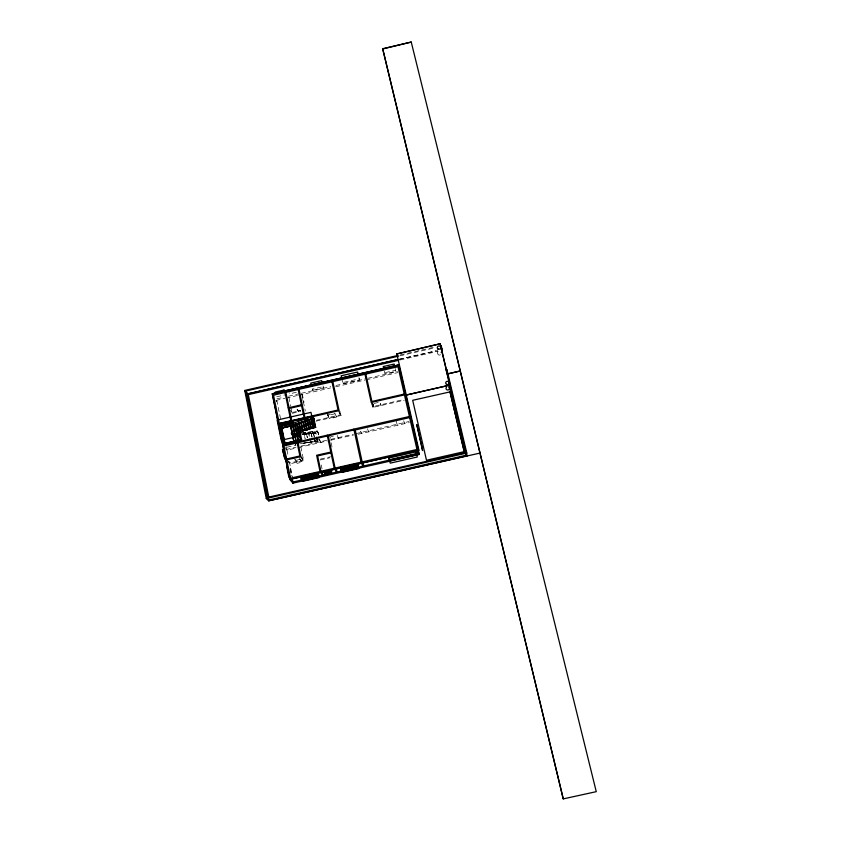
<?xml version="1.0" encoding="UTF-8"?>
<svg xmlns="http://www.w3.org/2000/svg" width="841" height="841" viewBox="0 0 841 841"><rect width="100%" height="100%" fill="white"/><g stroke="black" fill="none" stroke-linecap="round" stroke-linejoin="round"><path stroke-width="0.63" stroke-dasharray="4.21 3.15" d="M400.358 354.891L434.797 347.018M399.79 355.848L435.449 347.701M399.275 359.191L436.321 350.729M399.307 359.338L436.332 350.876M400.022 359.99L438.266 351.254M276.721 396.773L285.446 394.776M296.305 392.305L289.767 393.798L289.157 392.758M312.947 390.245L323.796 387.764L323.533 386.555L312.684 389.005L312.947 390.245L311.633 387.627M384.242 371.06L384.926 373.814L395.806 371.333L395.217 368.547M343.443 383.643L359.727 379.932L359.475 378.786L343.191 382.466L343.443 383.643L342.14 380.3M275.953 400.411L284.847 398.382M286.119 398.087L297.546 395.48M298.807 395.196L330.555 387.943M335.643 386.786L364.847 380.121M366.119 379.838L397.867 372.584M276.163 401.43L276.973 401.241M300.668 410.303L298.324 410.839L296.305 407.433M292.384 412.437L300.647 410.555M292.184 413.309L300.71 411.365M374.077 403.428L380.048 402.093L381.057 405.583L379.869 401.262M330.029 414.308L327.643 414.844L329.294 418.177L327.475 414.045M371.901 401.451L373.478 406.445L404.079 399.475M316.437 420.269L340.237 414.844L339.69 412.332M371.249 402.45L372.847 407.422L404.258 400.263M315.89 421.225L341.225 415.454L340.426 411.733M301.898 434.545L304.242 433.967L305.294 438.918M302.035 434.744L306.566 433.672L307.428 437.835M306.513 433.914L308.878 433.378L310.644 442.229M308.899 433.42L304.085 434.051L305.115 438.96M313.441 433.031L315.796 432.495L316.658 436.647M315.827 432.537L311.275 433.578L310.35 431.875M303.012 434.629L318.056 432.495M330.955 436.7L333.351 436.153M303.664 443.091L306.061 442.597M287.065 447.181L295.864 445.183L295.696 444.374M303.822 443.333L306.008 442.839M313.01 441.693L308.332 442.534M314.523 437.677L315.322 441.399L310.518 442.04M315.238 441.588L317.625 441.094L312.831 441.735M286.014 449.525L295.979 447.254M300.952 446.129L328.337 439.896M330.828 439.338L353.262 434.229M355.754 433.662L409.115 421.53M284.5 446.76L286.991 450.145L297.052 447.854M298.313 447.57L327.244 440.989M330.576 440.232L353.441 435.039M358.171 434.24L409.357 422.603M302.245 457.714L302.739 460.048L289.63 463.023L287.328 460.016M300.878 446.981L303.717 460.668L289.798 463.833L287.496 460.836M320.453 459.081L330.587 456.779M320.179 459.985L329.714 457.819M276.962 398.802L283.375 397.362M288.505 396.195L300.037 393.588M301.32 393.304L330.786 386.639M335.916 385.483L366.676 378.534M367.959 378.24L397.436 371.575M303.391 443.175L317.572 441.336L315.638 432.579M299.659 443.88L319.748 440.842M302.886 434.419L315.764 432.779M301.551 432.936L317.004 430.991M301.604 433.304L317.057 431.359M294.655 458.608L296.873 462.224L294.823 459.417M299.617 458.334L301.604 461.152L299.438 457.515M299.89 455.98L302.739 460.048M300.889 456.61L303.717 460.668M295.275 444.321L295.864 445.183M305.882 442.639L310.676 441.956M303.044 432.978L303.979 434.471M303.359 432.768L304.295 434.261M289.777 409.43L291.585 412.342M305.378 432.673L306.303 434.166M305.693 432.474L306.66 434.156L311.212 433.126L311.979 436.794M307.711 432.379L308.615 433.872M308.027 432.169L308.92 433.672M314.376 439.706L315.238 441.157M314.061 439.917L315.386 441.83L319.906 440.758M297.031 409.315L298.544 411.859L296.862 408.516M310.035 432.085L310.928 433.588M317.446 441.136L316.857 437.425M316.384 439.612L317.236 441.062M312.358 431.79L313.23 433.294M316.7 439.401L317.551 440.852M312.673 431.591L313.577 433.283L318.119 432.242L318.571 434.934M318.697 439.317L319.538 440.768M319.328 439.349L321.073 442.398L319.738 439.549M314.671 431.507L315.533 432.999M319.012 439.107L319.853 440.558M314.986 431.296L315.88 432.989M317.099 430.792L318.15 432.495M316.994 431.212L317.835 432.705M302.529 399.612L303.99 402.25L302.55 395.407L300.594 391.822M329.556 436.027L330.671 438.214M337.241 435.428L338.471 438.434L336.936 435.344M334.792 413.215L336.347 416.568L335.139 413.53M322.986 386.008L323.796 387.764M338.071 410.009L340.237 414.844M339.081 410.629L341.225 415.454M360.61 431.391L361.451 433.493L359.959 429.257M367.528 428.689L368.547 431.885L367.37 428.7M358.97 377.672L359.727 379.932M372.889 403.701L373.993 407.191L373.814 406.371M396.258 420.994L397.341 425.42L397.078 424.263M395.806 371.333L395.564 370.271L384.684 372.731L384.926 373.814M404.174 422.655L404.416 423.717L403.691 420.447M372.91 403.88L373.478 406.445M372.006 403.648L372.847 407.422M331.217 439.244L331.386 440.053M331.123 442.776L332.468 449.115M317.94 432.285L318.455 434.734M321.241 465.031L322.029 468.805M314.292 436.5L313.493 432.789L308.721 433.462L309.488 437.131M313.336 432.873L315.259 441.63M311.033 433.168L312.053 437.236M301.845 394.503L305.325 411.07M306.408 433.756L307.301 437.635M288.894 397.457L290.713 406.245M290.975 407.496L292.016 412.521M276.763 400.221L281.178 421.783M286.308 446.771L286.834 449.336M286.991 450.145L288.295 456.495M289.336 461.572L292.458 476.805M290.219 468.185L291.911 476.458M290.113 469.551L290.881 473.304M437.383 348.826L437.751 353.693M440.516 354.671A1.661 1.608 -6.1 0 1 438.214 354.608A1.661 1.608 -6.1 0 1 438.193 352.39A1.661 1.608 -6.1 0 1 440.484 352.242M334.918 413.783L327.769 415.412L329.409 418.734L336.474 417.125L334.918 413.783M299.838 459.438L295.044 460.521L297.104 463.317L301.835 462.245L299.838 459.438"/><path stroke-width="1.26" d="M464.243 451.649L450.009 391.895L412.679 400.305L426.492 460.279L464.243 451.649L450.009 391.895M466.755 456.074L466.787 453.057L446.928 369.725L446.108 369.914L465.756 452.426L465.735 455.349L269.341 499.859L266.933 497.504L245.698 391.054L398.518 356.142M479.99 453.068L268.678 500.868L266.271 498.524L244.731 390.445L397.804 355.47M310.497 417.231L289.756 424.4L280.736 426.471L284.216 443.47M292.962 425.525L313.725 418.355L311.296 418.85L313.125 427.501L315.669 427.217L299.722 430.823L301.646 439.696L283.922 443.733L279.717 423.643L313.094 416.043L315.564 427.428L299.722 430.823M294.003 442.114L290.776 426.019L313.693 418.303M300.857 432.022L294.739 434.114L293.099 425.735M305.756 430.35L315.543 426.997M292.552 434.608L300.994 432.232L296.463 433.199L294.686 424.589L297.062 424.053M382.676 48.715L411.238 42.05L596.269 791.665L563.249 798.897L382.676 48.715L563.249 798.897M382.708 48.988L411.238 42.05M440.232 343.759L396.826 353.924L440.232 343.759L450.03 385.062L406.266 395.039L450.03 385.062M441.062 348.731L441.882 348.552L441.178 345.567L441.441 349.709M398.003 359.485L247.254 393.914L267.911 497.01M398.024 359.622L247.349 394.04L244.731 390.445M245.698 391.054L248.316 394.639L398.75 360.284M272.263 393.798L399.328 364.784L272.263 393.798L289.746 479.317L292.899 483.155L419.154 454.508L418.093 449.504M288.715 390.613L294.182 389.362M272.673 395.344L398.003 366.729L416.968 449.483L417.788 453.688L292.679 482.072L290.408 479.296M288.19 407.843L301.404 404.826M301.572 405.635L289.178 408.453L291.69 420.574L294.655 425.231M447.212 373.94L460.258 370.965L448.411 373.803M404.269 394.072L371.901 401.451L365.803 374.087M304.106 417.746L279.275 423.401L273.504 395.154M299.018 389.33L304.936 417.556L338.071 410.009L331.974 381.803M404.458 394.881L371.249 402.45L364.973 374.277M279.717 423.643L313.199 416.242M278.613 424.4L339.081 410.629L332.805 381.614M281.84 423.896L290.639 421.898L291.249 422.834L291.406 423.633L282.65 425.63L281.84 423.896L282.65 425.63M282.008 424.705L290.807 422.708L291.406 423.633M282.481 424.831L291.249 422.834M313.84 418.576L309.215 419.575L311.054 428.258L313.42 427.67L311.748 419.291M308.941 428.931L307.123 420.29L309.509 419.754M309.541 419.796L307.123 420.29M306.881 429.688L305.041 421.015L307.459 420.521M304.799 430.403L302.96 421.73L307.585 420.731L308.1 423.202M303.275 421.909L300.889 422.445L302.718 431.118M300.636 431.822L298.818 423.17L303.422 422.171L304.968 429.551M297.399 427.344L313.367 423.706L310.981 412.353L277.12 420.069L281.241 440.253L299.238 436.153L296.747 423.885L305.251 421.015L307.06 429.646M285.225 444.101L281.809 428.016L294.897 424.6L296.947 433.609L292.342 434.608L294.718 434.072M295.874 424.957L282.46 428.006L279.916 424.327M298.566 432.537L300.952 431.99L298.534 432.484L296.778 423.927M293.761 434.103L291.638 434.587L291.291 432.926M297.472 425.535L299.007 432.905L294.434 433.945L292.626 425.304L296.957 423.885L298.881 432.695M296.2 441.588L294.97 435.186L292.563 435.68L297.272 434.85L298.576 441.041M299.575 434.839L297.115 434.934L298.523 441.283M283.785 443.554L301.646 439.696M282.881 445.278L410.545 416.242M327.391 436.006L283.88 445.909L290.481 478.182L293.498 481.882M354.029 429.951L328.232 435.817L335.096 468.059L337.346 471.938M409.662 417.578L355.207 429.972L362.177 461.919L363.953 465.903M286.56 459.007L299.89 455.98L297.178 442.881M286.728 459.827L300.889 456.61L298.008 442.692M330.818 452.059L316.626 455.286L320.032 471.475M330.986 452.879L317.635 455.917L320.873 471.286L323.365 475.112M289.64 478.371L416.968 449.483M302.823 475.995L315.943 473.02M347.48 465.861L357.036 463.696L358.434 467.26L341.909 471.013L340.321 467.491L345.094 466.408M289.746 479.317L418.923 450.198L289.872 479.475L272.4 394.009L398.886 365.415L418.366 450.324M300.668 477.635L317.362 473.851L318.96 476.216L302.455 479.959L300.437 476.542L302.455 479.959M324.689 472.19L331.343 470.687L331.575 471.78L324.92 473.283L324.205 471.423L324.92 473.283M340.552 468.584L357.267 464.789L358.434 467.26M324.437 472.516L331.102 471.002L331.575 471.78M388.868 458.04L416.158 451.848L415.906 450.755L416.747 454.771L389.772 460.889L388.616 456.947L389.772 460.889M302.224 478.876L318.728 475.133L318.96 476.216M340.321 467.491L341.667 469.93L358.203 466.177M389.53 459.806L416.495 453.688M416.684 454.129L389.372 460.332L390.287 463.139L417.262 457.02L416.158 451.848M266.933 497.504L465.756 452.426M266.271 498.524L466.787 453.057M268.594 500.784L466.755 455.864M292.594 435.733L300.311 434.744M292.731 435.932L300.447 434.955M290.029 478.119L288.747 476.542L286.56 465.84L287.853 467.491M285.898 457.788L286.518 458.597M279.254 425.325L281.167 428.069M282.618 428.805L279.443 424.211L283.711 445.089M281.809 428.016L290.565 426.019L293.866 441.882M318.728 475.133L317.131 472.747L317.362 473.851M274.481 405.026L275.617 406.739M320.663 472.432L322.534 475.291M299.711 435.049L300.721 440.789M293.845 425.42L290.86 420.763L285.015 392.526M294.686 424.589L299.028 423.17L300.689 430.76L299.165 423.38M331.343 470.687L330.87 469.909L331.102 471.002M309.152 428.931L308.615 425.662M305.924 421.373L304.274 418.555L298.198 389.52M304.652 418.692L305.756 420.574M304.936 417.556L307.123 421.32M334.823 469.215L336.516 472.127M311.244 428.216L309.667 420.016M307.585 420.731L309.278 429.141M313.336 427.501L311.885 420.311M315.564 427.428L313.094 416.043M311.99 385.777L310.676 383.128L321.619 380.626L322.839 383.296M362.849 466.145L361.062 462.172L353.851 429.131M342.035 378.051L341.152 375.79L357.593 372.037L358.361 374.329M383.685 368.421L383.223 366.56L394.187 364.058L394.587 365.93M441.43 349.562L447.16 373.604L446.928 369.725M449.578 383.727L466.755 455.969M449.02 385.136L465.126 452.794M396.773 353.683L418.923 450.198M417.441 447.065L419.154 454.508M357.036 463.696L357.267 464.789M341.667 469.93L341.909 471.013M327.223 435.196L334.266 468.248M305.346 421.194L307.186 429.856M303.18 421.74L305.104 430.571M301.194 422.624L303.023 431.286M301.099 422.455L302.897 431.076M300.899 440.747L299.596 434.555L294.781 435.228L296.053 441.388M294.991 424.768L296.947 433.609M293.351 426.965L293.866 429.415M285.845 392.337L289.01 407.654M290.639 421.898L290.807 422.708M290.912 426.229L292.689 434.818M281.041 425.262L284.7 443.112M292.679 482.072L292.899 483.155M279.853 423.843L283.922 443.733M285.131 454.056L285.646 456.547M289.304 474.576L289.788 476.931M248.316 394.639L268.826 497.294M410.776 417.43L411.228 419.806M441.882 348.552L442.145 352.652M448.684 387.06A1.682 1.629 -4 0 1 449.01 389.394A1.682 1.629 -4 0 1 446.582 389.593A1.682 1.629 -4 0 1 446.497 387.238M284.058 390.045L275.312 392.043L275.964 393.073L284.679 391.086L284.058 390.045M317.646 475.186L300.941 478.971L302.728 481.283L319.244 477.541L317.646 475.186M357.562 466.135L340.847 469.919L342.192 472.337L358.718 468.584L357.562 466.135M331.47 472.737L324.794 474.25L325.288 475.007L331.943 473.504L331.47 472.737M284.899 458.965L282.502 449.451L284.899 458.965M422.066 447.58L416.779 424.631L422.571 450.545L422.066 447.58M446.582 384.379A1.703 1.661 -4.2 0 0 449.115 382.897A1.703 1.661 -4.2 0 0 446.539 381.509A1.703 1.661 -4.2 0 0 446.582 384.379M438.266 349.068A1.693 1.629 -6.2 0 0 440.673 347.438A1.693 1.629 -6.2 0 0 438.024 346.25A1.693 1.629 -6.2 0 0 438.266 349.068"/></g></svg>
